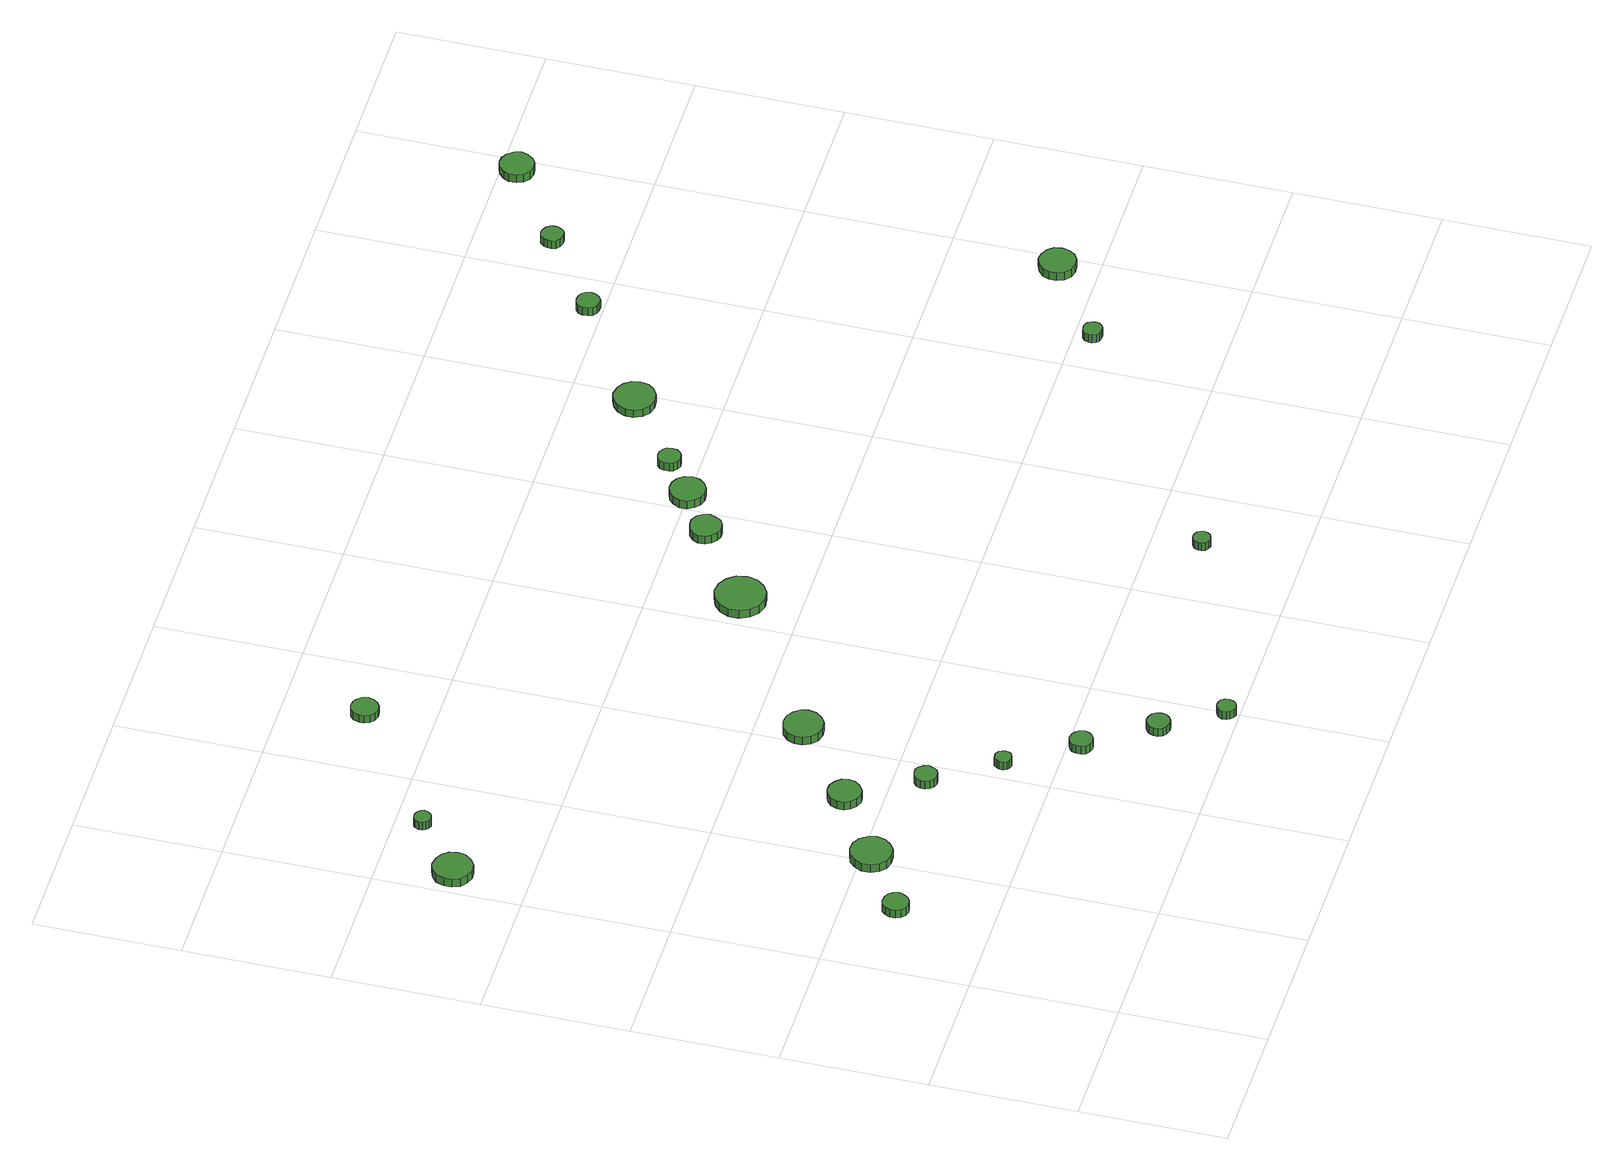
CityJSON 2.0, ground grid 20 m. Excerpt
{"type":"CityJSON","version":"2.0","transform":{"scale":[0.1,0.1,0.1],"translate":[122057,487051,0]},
"CityObjects":{
"tree1":{"type":"SolitaryVegetationObject","attributes":{"function":"something"},"geometry":[{"type":"MultiSurface","lod":"1","boundaries":[[[0,1,2,3,4,5,6,7,8,9,10,11,12,13,14]],[[15,16,17,18,19,20,21,22,23,24,25,26,27,28,29]],[[0,29,28,1]],[[1,28,27,2]],[[2,27,26,3]],[[3,26,25,4]],[[4,25,24,5]],[[5,24,23,6]],[[6,23,22,7]],[[7,22,21,8]],[[8,21,20,9]],[[9,20,19,10]],[[10,19,18,11]],[[11,18,17,12]],[[12,17,16,13]],[[13,16,15,14]],[[14,15,29,0]]]}]},
"tree2":{"type":"SolitaryVegetationObject","attributes":{"function":"something"},"geometry":[{"type":"MultiSurface","lod":"1","boundaries":[[[30,31,32,33,34,35,36,37,38,39,40,41,42,43,44]],[[45,46,47,48,49,50,51,52,53,54,55,56,57,58,59]],[[30,59,58,31]],[[31,58,57,32]],[[32,57,56,33]],[[33,56,55,34]],[[34,55,54,35]],[[35,54,53,36]],[[36,53,52,37]],[[37,52,51,38]],[[38,51,50,39]],[[39,50,49,40]],[[40,49,48,41]],[[41,48,47,42]],[[42,47,46,43]],[[43,46,45,44]],[[44,45,59,30]]]}]},
"tree3":{"type":"SolitaryVegetationObject","attributes":{"function":"something"},"geometry":[{"type":"MultiSurface","lod":"1","boundaries":[[[60,61,62,63,64,65,66,67,68,69,70,71,72,73,74]],[[75,76,77,78,79,80,81,82,83,84,85,86,87,88,89]],[[60,89,88,61]],[[61,88,87,62]],[[62,87,86,63]],[[63,86,85,64]],[[64,85,84,65]],[[65,84,83,66]],[[66,83,82,67]],[[67,82,81,68]],[[68,81,80,69]],[[69,80,79,70]],[[70,79,78,71]],[[71,78,77,72]],[[72,77,76,73]],[[73,76,75,74]],[[74,75,89,60]]]}]},
"tree4":{"type":"SolitaryVegetationObject","attributes":{"function":"something"},"geometry":[{"type":"MultiSurface","lod":"1","boundaries":[[[90,91,92,93,94,95,96,97,98,99,100,101,102,103,104]],[[105,106,107,108,109,110,111,112,113,114,115,116,117,118,119]],[[90,119,118,91]],[[91,118,117,92]],[[92,117,116,93]],[[93,116,115,94]],[[94,115,114,95]],[[95,114,113,96]],[[96,113,112,97]],[[97,112,111,98]],[[98,111,110,99]],[[99,110,109,100]],[[100,109,108,101]],[[101,108,107,102]],[[102,107,106,103]],[[103,106,105,104]],[[104,105,119,90]]]}]},
"tree5":{"type":"SolitaryVegetationObject","attributes":{"function":"something"},"geometry":[{"type":"MultiSurface","lod":"1","boundaries":[[[120,121,122,123,124,125,126,127,128,129,130,131,132,133,134]],[[135,136,137,138,139,140,141,142,143,144,145,146,147,148,149]],[[120,149,148,121]],[[121,148,147,122]],[[122,147,146,123]],[[123,146,145,124]],[[124,145,144,125]],[[125,144,143,126]],[[126,143,142,127]],[[127,142,141,128]],[[128,141,140,129]],[[129,140,139,130]],[[130,139,138,131]],[[131,138,137,132]],[[132,137,136,133]],[[133,136,135,134]],[[134,135,149,120]]]}]},
"tree6":{"type":"SolitaryVegetationObject","attributes":{"function":"something"},"geometry":[{"type":"MultiSurface","lod":"1","boundaries":[[[150,151,152,153,154,155,156,157,158,159,160,161,162,163,164]],[[165,166,167,168,169,170,171,172,173,174,175,176,177,178,179]],[[150,179,178,151]],[[151,178,177,152]],[[152,177,176,153]],[[153,176,175,154]],[[154,175,174,155]],[[155,174,173,156]],[[156,173,172,157]],[[157,172,171,158]],[[158,171,170,159]],[[159,170,169,160]],[[160,169,168,161]],[[161,168,167,162]],[[162,167,166,163]],[[163,166,165,164]],[[164,165,179,150]]]}]},
"tree7":{"type":"SolitaryVegetationObject","attributes":{"function":"something"},"geometry":[{"type":"MultiSurface","lod":"1","boundaries":[[[180,181,182,183,184,185,186,187,188,189,190,191,192,193,194]],[[195,196,197,198,199,200,201,202,203,204,205,206,207,208,209]],[[180,209,208,181]],[[181,208,207,182]],[[182,207,206,183]],[[183,206,205,184]],[[184,205,204,185]],[[185,204,203,186]],[[186,203,202,187]],[[187,202,201,188]],[[188,201,200,189]],[[189,200,199,190]],[[190,199,198,191]],[[191,198,197,192]],[[192,197,196,193]],[[193,196,195,194]],[[194,195,209,180]]]}]},
"tree8":{"type":"SolitaryVegetationObject","attributes":{"function":"something"},"geometry":[{"type":"MultiSurface","lod":"1","boundaries":[[[210,211,212,213,214,215,216,217,218,219,220,221,222,223,224]],[[225,226,227,228,229,230,231,232,233,234,235,236,237,238,239]],[[210,239,238,211]],[[211,238,237,212]],[[212,237,236,213]],[[213,236,235,214]],[[214,235,234,215]],[[215,234,233,216]],[[216,233,232,217]],[[217,232,231,218]],[[218,231,230,219]],[[219,230,229,220]],[[220,229,228,221]],[[221,228,227,222]],[[222,227,226,223]],[[223,226,225,224]],[[224,225,239,210]]]}]},
"tree9":{"type":"SolitaryVegetationObject","attributes":{"function":"something"},"geometry":[{"type":"MultiSurface","lod":"1","boundaries":[[[240,241,242,243,244,245,246,247,248,249,250,251,252,253,254]],[[255,256,257,258,259,260,261,262,263,264,265,266,267,268,269]],[[240,269,268,241]],[[241,268,267,242]],[[242,267,266,243]],[[243,266,265,244]],[[244,265,264,245]],[[245,264,263,246]],[[246,263,262,247]],[[247,262,261,248]],[[248,261,260,249]],[[249,260,259,250]],[[250,259,258,251]],[[251,258,257,252]],[[252,257,256,253]],[[253,256,255,254]],[[254,255,269,240]]]}]},
"tree10":{"type":"SolitaryVegetationObject","attributes":{"function":"something"},"geometry":[{"type":"MultiSurface","lod":"1","boundaries":[[[270,271,272,273,274,275,276,277,278,279,280,281,282,283,284]],[[285,286,287,288,289,290,291,292,293,294,295,296,297,298,299]],[[270,299,298,271]],[[271,298,297,272]],[[272,297,296,273]],[[273,296,295,274]],[[274,295,294,275]],[[275,294,293,276]],[[276,293,292,277]],[[277,292,291,278]],[[278,291,290,279]],[[279,290,289,280]],[[280,289,288,281]],[[281,288,287,282]],[[282,287,286,283]],[[283,286,285,284]],[[284,285,299,270]]]}]},
"tree11":{"type":"SolitaryVegetationObject","attributes":{"function":"something"},"geometry":[{"type":"MultiSurface","lod":"1","boundaries":[[[300,301,302,303,304,305,306,307,308,309,310,311,312,313,314]],[[315,316,317,318,319,320,321,322,323,324,325,326,327,328,329]],[[300,329,328,301]],[[301,328,327,302]],[[302,327,326,303]],[[303,326,325,304]],[[304,325,324,305]],[[305,324,323,306]],[[306,323,322,307]],[[307,322,321,308]],[[308,321,320,309]],[[309,320,319,310]],[[310,319,318,311]],[[311,318,317,312]],[[312,317,316,313]],[[313,316,315,314]],[[314,315,329,300]]]}]},
"tree12":{"type":"SolitaryVegetationObject","attributes":{"function":"something"},"geometry":[{"type":"MultiSurface","lod":"1","boundaries":[[[330,331,332,333,334,335,336,337,338,339,340,341,342,343,344]],[[345,346,347,348,349,350,351,352,353,354,355,356,357,358,359]],[[330,359,358,331]],[[331,358,357,332]],[[332,357,356,333]],[[333,356,355,334]],[[334,355,354,335]],[[335,354,353,336]],[[336,353,352,337]],[[337,352,351,338]],[[338,351,350,339]],[[339,350,349,340]],[[340,349,348,341]],[[341,348,347,342]],[[342,347,346,343]],[[343,346,345,344]],[[344,345,359,330]]]}]},
"tree13":{"type":"SolitaryVegetationObject","attributes":{"function":"something"},"geometry":[{"type":"MultiSurface","lod":"1","boundaries":[[[360,361,362,363,364,365,366,367,368,369,370,371,372,373,374]],[[375,376,377,378,379,380,381,382,383,384,385,386,387,388,389]],[[360,389,388,361]],[[361,388,387,362]],[[362,387,386,363]],[[363,386,385,364]],[[364,385,384,365]],[[365,384,383,366]],[[366,383,382,367]],[[367,382,381,368]],[[368,381,380,369]],[[369,380,379,370]],[[370,379,378,371]],[[371,378,377,372]],[[372,377,376,373]],[[373,376,375,374]],[[374,375,389,360]]]}]},
"tree14":{"type":"SolitaryVegetationObject","attributes":{"function":"something"},"geometry":[{"type":"MultiSurface","lod":"1","boundaries":[[[390,391,392,393,394,395,396,397,398,399,400,401,402,403,404]],[[405,406,407,408,409,410,411,412,413,414,415,416,417,418,419]],[[390,419,418,391]],[[391,418,417,392]],[[392,417,416,393]],[[393,416,415,394]],[[394,415,414,395]],[[395,414,413,396]],[[396,413,412,397]],[[397,412,411,398]],[[398,411,410,399]],[[399,410,409,400]],[[400,409,408,401]],[[401,408,407,402]],[[402,407,406,403]],[[403,406,405,404]],[[404,405,419,390]]]}]},
"tree15":{"type":"SolitaryVegetationObject","attributes":{"function":"something"},"geometry":[{"type":"MultiSurface","lod":"1","boundaries":[[[420,421,422,423,424,425,426,427,428,429,430,431,432,433,434]],[[435,436,437,438,439,440,441,442,443,444,445,446,447,448,449]],[[420,449,448,421]],[[421,448,447,422]],[[422,447,446,423]],[[423,446,445,424]],[[424,445,444,425]],[[425,444,443,426]],[[426,443,442,427]],[[427,442,441,428]],[[428,441,440,429]],[[429,440,439,430]],[[430,439,438,431]],[[431,438,437,432]],[[432,437,436,433]],[[433,436,435,434]],[[434,435,449,420]]]}]},
"tree16":{"type":"SolitaryVegetationObject","attributes":{"function":"something"},"geometry":[{"type":"MultiSurface","lod":"1","boundaries":[[[450,451,452,453,454,455,456,457,458,459,460,461,462,463,464]],[[465,466,467,468,469,470,471,472,473,474,475,476,477,478,479]],[[450,479,478,451]],[[451,478,477,452]],[[452,477,476,453]],[[453,476,475,454]],[[454,475,474,455]],[[455,474,473,456]],[[456,473,472,457]],[[457,472,471,458]],[[458,471,470,459]],[[459,470,469,460]],[[460,469,468,461]],[[461,468,467,462]],[[462,467,466,463]],[[463,466,465,464]],[[464,465,479,450]]]}]},
"tree17":{"type":"SolitaryVegetationObject","attributes":{"function":"something"},"geometry":[{"type":"MultiSurface","lod":"1","boundaries":[[[480,481,482,483,484,485,486,487,488,489,490,491,492,493,494]],[[495,496,497,498,499,500,501,502,503,504,505,506,507,508,509]],[[480,509,508,481]],[[481,508,507,482]],[[482,507,506,483]],[[483,506,505,484]],[[484,505,504,485]],[[485,504,503,486]],[[486,503,502,487]],[[487,502,501,488]],[[488,501,500,489]],[[489,500,499,490]],[[490,499,498,491]],[[491,498,497,492]],[[492,497,496,493]],[[493,496,495,494]],[[494,495,509,480]]]}]},
"tree18":{"type":"SolitaryVegetationObject","attributes":{"function":"something"},"geometry":[{"type":"MultiSurface","lod":"1","boundaries":[[[510,511,512,513,514,515,516,517,518,519,520,521,522,523,524]],[[525,526,527,528,529,530,531,532,533,534,535,536,537,538,539]],[[510,539,538,511]],[[511,538,537,512]],[[512,537,536,513]],[[513,536,535,514]],[[514,535,534,515]],[[515,534,533,516]],[[516,533,532,517]],[[517,532,531,518]],[[518,531,530,519]],[[519,530,529,520]],[[520,529,528,521]],[[521,528,527,522]],[[522,527,526,523]],[[523,526,525,524]],[[524,525,539,510]]]}]},
"tree19":{"type":"SolitaryVegetationObject","attributes":{"function":"something"},"geometry":[{"type":"MultiSurface","lod":"1","boundaries":[[[540,541,542,543,544,545,546,547,548,549,550,551,552,553,554]],[[555,556,557,558,559,560,561,562,563,564,565,566,567,568,569]],[[540,569,568,541]],[[541,568,567,542]],[[542,567,566,543]],[[543,566,565,544]],[[544,565,564,545]],[[545,564,563,546]],[[546,563,562,547]],[[547,562,561,548]],[[548,561,560,549]],[[549,560,559,550]],[[550,559,558,551]],[[551,558,557,552]],[[552,557,556,553]],[[553,556,555,554]],[[554,555,569,540]]]}]},
"tree20":{"type":"SolitaryVegetationObject","attributes":{"function":"something"},"geometry":[{"type":"MultiSurface","lod":"1","boundaries":[[[570,571,572,573,574,575,576,577,578,579,580,581,582,583,584]],[[585,586,587,588,589,590,591,592,593,594,595,596,597,598,599]],[[570,599,598,571]],[[571,598,597,572]],[[572,597,596,573]],[[573,596,595,574]],[[574,595,594,575]],[[575,594,593,576]],[[576,593,592,577]],[[577,592,591,578]],[[578,591,590,579]],[[579,590,589,580]],[[580,589,588,581]],[[581,588,587,582]],[[582,587,586,583]],[[583,586,585,584]],[[584,585,599,570]]]}]},
"tree21":{"type":"SolitaryVegetationObject","attributes":{"function":"something"},"geometry":[{"type":"MultiSurface","lod":"1","boundaries":[[[600,601,602,603,604,605,606,607,608,609,610,611,612,613,614]],[[615,616,617,618,619,620,621,622,623,624,625,626,627,628,629]],[[600,629,628,601]],[[601,628,627,602]],[[602,627,626,603]],[[603,626,625,604]],[[604,625,624,605]],[[605,624,623,606]],[[606,623,622,607]],[[607,622,621,608]],[[608,621,620,609]],[[609,620,619,610]],[[610,619,618,611]],[[611,618,617,612]],[[612,617,616,613]],[[613,616,615,614]],[[614,615,629,600]]]}]},
"tree22":{"type":"SolitaryVegetationObject","attributes":{"function":"something"},"geometry":[{"type":"MultiSurface","lod":"1","boundaries":[[[630,631,632,633,634,635,636,637,638,639,640,641,642,643,644]],[[645,646,647,648,649,650,651,652,653,654,655,656,657,658,659]],[[630,659,658,631]],[[631,658,657,632]],[[632,657,656,633]],[[633,656,655,634]],[[634,655,654,635]],[[635,654,653,636]],[[636,653,652,637]],[[637,652,651,638]],[[638,651,650,639]],[[639,650,649,640]],[[640,649,648,641]],[[641,648,647,642]],[[642,647,646,643]],[[643,646,645,644]],[[644,645,659,630]]]}]},
"tree23":{"type":"SolitaryVegetationObject","attributes":{"function":"something"},"geometry":[{"type":"MultiSurface","lod":"1","boundaries":[[[660,661,662,663,664,665,666,667,668,669,670,671,672,673,674]],[[675,676,677,678,679,680,681,682,683,684,685,686,687,688,689]],[[660,689,688,661]],[[661,688,687,662]],[[662,687,686,663]],[[663,686,685,664]],[[664,685,684,665]],[[665,684,683,666]],[[666,683,682,667]],[[667,682,681,668]],[[668,681,680,669]],[[669,680,679,670]],[[670,679,678,671]],[[671,678,677,672]],[[672,677,676,673]],[[673,676,675,674]],[[674,675,689,660]]]}]}
},
"vertices":[
[137,331,15],[135,338,15],[131,344,15],[125,347,15],[117,348,15],[110,346,15],[105,341,15],[102,334,15],[102,327,15],[105,320,15],[110,315,15],[117,313,15],[125,314,15],[131,318,15],[135,324,15],[135,324,2],[131,318,2],[125,314,2],[117,313,2],[110,315,2],[105,320,2],[102,327,2],[102,334,2],[105,341,2],[110,346,2],[117,348,2],[125,347,2],[131,344,2],[135,338,2],[137,331,2],
[58,900,20],[56,911,20],[49,920,20],[39,925,20],[28,927,20],[18,923,20],[9,916,20],[5,905,20],[5,894,20],[9,884,20],[18,877,20],[28,873,20],[39,874,20],[49,880,20],[56,889,20],[56,889,7],[49,880,7],[39,874,7],[28,873,7],[18,877,7],[9,884,7],[5,894,7],[5,905,7],[9,916,7],[18,923,7],[28,927,7],[39,925,7],[49,920,7],[56,911,7],[58,900,7],
[234,387,16],[231,398,16],[224,408,16],[214,414,16],[202,415,16],[191,411,16],[183,403,16],[178,393,16],[178,381,16],[183,370,16],[191,362,16],[202,359,16],[214,360,16],[224,366,16],[231,375,16],[231,375,3],[224,366,3],[214,360,3],[202,359,3],[191,362,3],[183,370,3],[178,381,3],[178,393,3],[183,403,3],[191,411,3],[202,415,3],[214,414,3],[224,408,3],[231,398,3],[234,387,3],
[130,964,16],[129,969,16],[126,972,16],[122,975,16],[117,975,16],[112,974,16],[109,971,16],[107,966,16],[107,961,16],[109,957,16],[112,954,16],[117,952,16],[122,953,16],[126,955,16],[129,959,16],[129,959,3],[126,955,3],[122,953,3],[117,952,3],[112,954,3],[109,957,3],[107,961,3],[107,966,3],[109,971,3],[112,974,3],[117,975,3],[122,975,3],[126,972,3],[129,969,3],[130,964,3],
[332,451,16],[330,460,16],[324,467,16],[316,472,16],[307,473,16],[298,470,16],[291,464,16],[287,455,16],[287,446,16],[291,438,16],[298,431,16],[307,428,16],[316,429,16],[324,434,16],[330,442,16],[330,442,3],[324,434,3],[316,429,3],[307,428,3],[298,431,3],[291,438,3],[287,446,3],[287,455,3],[291,464,3],[298,470,3],[307,473,3],[316,472,3],[324,467,3],[330,460,3],[332,451,3],
[384,358,17],[382,364,17],[378,370,17],[373,373,17],[366,373,17],[360,371,17],[355,367,17],[353,361,17],[353,355,17],[355,349,17],[360,344,17],[366,342,17],[373,343,17],[378,346,17],[382,352,17],[382,352,4],[378,346,4],[373,343,4],[366,342,4],[360,344,4],[355,349,4],[353,355,4],[353,361,4],[355,367,4],[360,371,4],[366,373,4],[373,373,4],[378,370,4],[382,364,4],[384,358,4],
[437,270,17],[436,274,17],[434,278,17],[429,281,17],[425,281,17],[420,280,17],[417,276,17],[415,272,17],[415,267,17],[417,263,17],[420,260,17],[425,258,17],[429,259,17],[434,261,17],[436,265,17],[436,265,4],[434,261,4],[429,259,4],[425,258,4],[420,260,4],[417,263,4],[415,267,4],[415,272,4],[417,276,4],[420,280,4],[425,281,4],[429,281,4],[434,278,4],[436,274,4],[437,270,4],
[502,181,17],[500,188,17],[496,193,17],[491,196,17],[484,197,17],[478,195,17],[473,191,17],[471,185,17],[471,178,17],[473,172,17],[478,168,17],[484,166,17],[491,167,17],[496,170,17],[500,175,17],[500,175,4],[496,170,4],[491,167,4],[484,166,4],[478,168,4],[473,172,4],[471,178,4],[471,185,4],[473,191,4],[478,195,4],[484,197,4],[491,196,4],[496,193,4],[500,188,4],[502,181,4],
[561,94,17],[560,101,17],[556,106,17],[550,109,17],[544,110,17],[538,108,17],[533,103,17],[530,97,17],[530,91,17],[533,85,17],[538,81,17],[544,79,17],[550,79,17],[556,83,17],[560,88,17],[560,88,4],[556,83,4],[550,79,4],[544,79,4],[538,81,4],[533,85,4],[530,91,4],[530,97,4],[533,103,4],[538,108,4],[544,110,4],[550,109,4],[556,106,4],[560,101,4],[561,94,4],
[443,535,21],[441,545,21],[434,554,21],[424,560,21],[413,561,21],[403,558,21],[394,550,21],[390,540,21],[390,529,21],[394,519,21],[403,511,21],[413,508,21],[424,509,21],[434,515,21],[441,524,21],[441,524,8],[434,515,8],[424,509,8],[413,508,8],[403,511,8],[394,519,8],[390,529,8],[390,540,8],[394,550,8],[403,558,8],[413,561,8],[424,560,8],[434,554,8],[441,545,8],[443,535,8],
[610,17,17],[609,22,17],[606,27,17],[601,29,17],[596,30,17],[591,28,17],[587,25,17],[585,20,17],[585,14,17],[587,10,17],[591,6,17],[596,4,17],[601,5,17],[606,8,17],[609,12,17],[609,12,4],[606,8,4],[601,5,4],[596,4,4],[591,6,4],[587,10,4],[585,14,4],[585,20,4],[587,25,4],[591,28,4],[596,30,4],[601,29,4],[606,27,4],[609,22,4],[610,17,4],
[323,1092,17],[321,1099,17],[316,1105,17],[310,1109,17],[302,1110,17],[295,1108,17],[289,1103,17],[286,1095,17],[286,1088,17],[289,1081,17],[295,1076,17],[302,1073,17],[310,1074,17],[316,1078,17],[321,1084,17],[321,1084,5],[316,1078,5],[310,1074,5],[302,1073,5],[295,1076,5],[289,1081,5],[286,1088,5],[286,1095,5],[289,1103,5],[295,1108,5],[302,1110,5],[310,1109,5],[316,1105,5],[321,1099,5],[323,1092,5],
[679,681,16],[676,695,16],[668,706,16],[656,713,16],[642,715,16],[628,710,16],[618,701,16],[612,688,16],[612,674,16],[618,661,16],[628,652,16],[642,647,16],[656,649,16],[668,656,16],[676,667,16],[676,667,3],[668,656,3],[656,649,3],[642,647,3],[628,652,3],[618,661,3],[612,674,3],[612,688,3],[618,701,3],[628,710,3],[642,715,3],[656,713,3],[668,706,3],[676,695,3],[679,681,3],
[915,133,19],[914,138,19],[911,142,19],[907,144,19],[902,145,19],[897,143,19],[894,140,19],[892,135,19],[892,131,19],[894,126,19],[897,123,19],[902,121,19],[907,122,19],[911,124,19],[914,128,19],[914,128,6],[911,124,6],[907,122,6],[902,121,6],[897,123,6],[894,126,6],[892,131,6],[892,135,6],[894,140,6],[897,143,6],[902,145,6],[907,144,6],[911,142,6],[914,138,6],[915,133,6],
[784,759,15],[782,768,15],[777,775,15],[769,780,15],[760,780,15],[752,778,15],[745,772,15],[741,764,15],[741,755,15],[745,747,15],[752,741,15],[760,738,15],[769,739,15],[777,743,15],[782,751,15],[782,751,2],[777,743,2],[769,739,2],[760,738,2],[752,741,2],[745,747,2],[741,755,2],[741,764,2],[745,772,2],[752,778,2],[760,780,2],[769,780,2],[777,775,2],[782,768,2],[784,759,2],
[848,800,16],[846,810,16],[840,818,16],[831,823,16],[821,824,16],[812,821,16],[805,814,16],[800,805,16],[800,795,16],[805,786,16],[812,779,16],[821,776,16],[831,777,16],[840,782,16],[846,790,16],[846,790,3],[840,782,3],[831,777,3],[821,776,3],[812,779,3],[805,786,3],[800,795,3],[800,805,3],[805,814,3],[812,821,3],[821,824,3],[831,823,3],[840,818,3],[846,810,3],[848,800,3],
[895,840,16],[894,846,16],[890,851,16],[885,854,16],[878,855,16],[872,853,16],[867,849,16],[865,843,16],[865,836,16],[867,831,16],[872,826,16],[878,824,16],[885,825,16],[890,828,16],[894,833,16],[894,833,3],[890,828,3],[885,825,3],[878,824,3],[872,826,3],[867,831,3],[865,836,3],[865,843,3],[867,849,3],[872,853,3],[878,855,3],[885,854,3],[890,851,3],[894,846,3],[895,840,3],
[1010,914,15],[1008,925,15],[1001,934,15],[991,940,15],[979,942,15],[968,938,15],[959,930,15],[954,919,15],[954,908,15],[959,897,15],[968,889,15],[979,886,15],[991,887,15],[1001,893,15],[1008,902,15],[1008,902,3],[1001,893,3],[991,887,3],[979,886,3],[968,889,3],[959,897,3],[954,908,3],[954,919,3],[959,930,3],[968,938,3],[979,942,3],[991,940,3],[1001,934,3],[1008,925,3],[1010,914,3],
[1272,375,19],[1271,381,19],[1268,385,19],[1263,388,19],[1258,388,19],[1252,387,19],[1248,383,19],[1246,378,19],[1246,373,19],[1248,368,19],[1252,364,19],[1258,363,19],[1263,363,19],[1268,366,19],[1271,370,19],[1271,370,6],[1268,366,6],[1263,363,6],[1258,363,6],[1252,364,6],[1248,368,6],[1246,373,6],[1246,378,6],[1248,383,6],[1252,387,6],[1258,388,6],[1263,388,6],[1268,385,6],[1271,381,6],[1272,375,6],
[1162,1020,15],[1160,1027,15],[1157,1032,15],[1151,1035,15],[1144,1036,15],[1138,1034,15],[1133,1030,15],[1131,1024,15],[1131,1017,15],[1133,1011,15],[1138,1007,15],[1144,1005,15],[1151,1005,15],[1157,1009,15],[1160,1014,15],[1160,1014,2],[1157,1009,2],[1151,1005,2],[1144,1005,2],[1138,1007,2],[1133,1011,2],[1131,1017,2],[1131,1024,2],[1133,1030,2],[1138,1034,2],[1144,1036,2],[1151,1035,2],[1157,1032,2],[1160,1027,2],[1162,1020,2],
[1402,455,17],[1400,465,17],[1394,473,17],[1385,478,17],[1375,480,17],[1365,476,17],[1357,469,17],[1353,460,17],[1353,450,17],[1357,440,17],[1365,433,17],[1375,430,17],[1385,431,17],[1394,436,17],[1400,445,17],[1400,445,4],[1394,436,4],[1385,431,4],[1375,430,4],[1365,433,4],[1357,440,4],[1353,450,4],[1353,460,4],[1357,469,4],[1365,476,4],[1375,480,4],[1385,478,4],[1394,473,4],[1400,465,4],[1402,455,4],
[1273,1099,16],[1272,1105,16],[1268,1110,16],[1263,1113,16],[1257,1114,16],[1251,1112,16],[1246,1107,16],[1244,1102,16],[1244,1096,16],[1246,1090,16],[1251,1086,16],[1257,1084,16],[1263,1084,16],[1268,1087,16],[1272,1093,16],[1272,1093,3],[1268,1087,3],[1263,1084,3],[1257,1084,3],[1251,1086,3],[1246,1090,3],[1244,1096,3],[1244,1102,3],[1246,1107,3],[1251,1112,3],[1257,1114,3],[1263,1113,3],[1268,1110,3],[1272,1105,3],[1273,1099,3],
[1403,1179,14],[1401,1188,14],[1395,1196,14],[1387,1201,14],[1378,1202,14],[1369,1199,14],[1362,1192,14],[1358,1184,14],[1358,1174,14],[1362,1166,14],[1369,1159,14],[1378,1156,14],[1387,1157,14],[1395,1162,14],[1401,1170,14],[1401,1170,1],[1395,1162,1],[1387,1157,1],[1378,1156,1],[1369,1159,1],[1362,1166,1],[1358,1174,1],[1358,1184,1],[1362,1192,1],[1369,1199,1],[1378,1202,1],[1387,1201,1],[1395,1196,1],[1401,1188,1],[1403,1179,1]
]}
